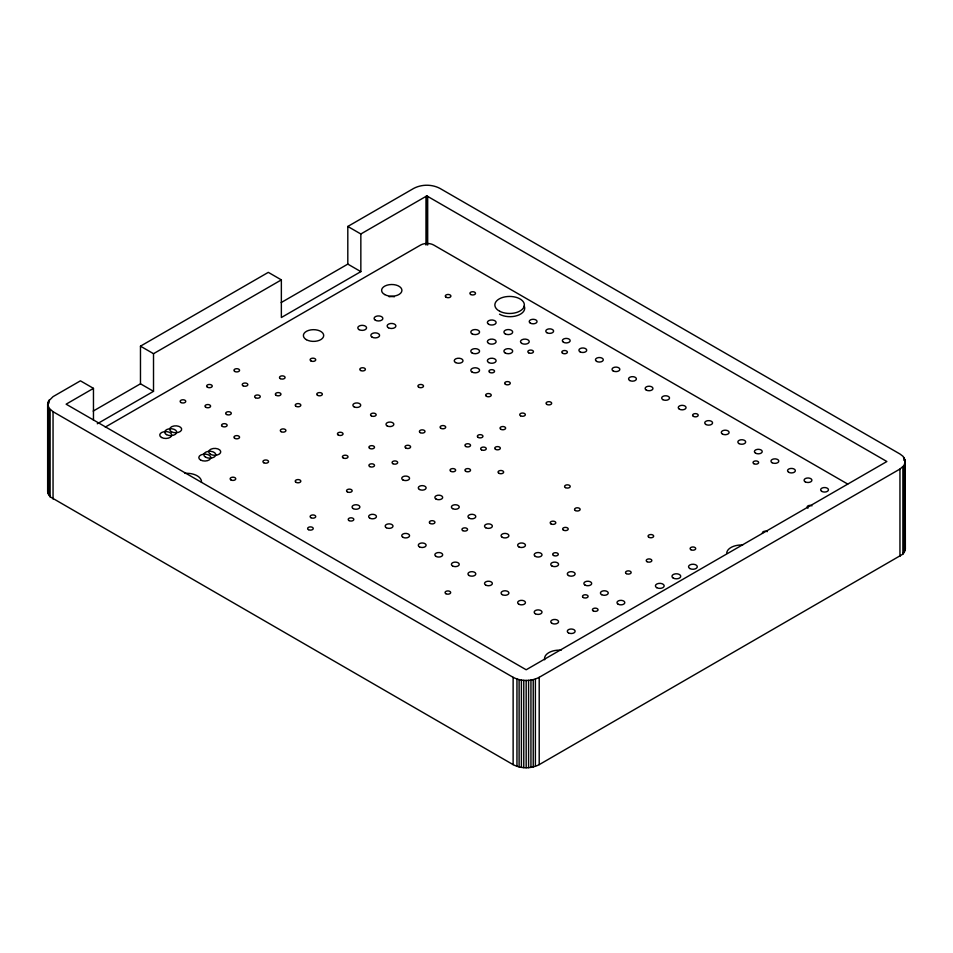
<?xml version="1.0" encoding="UTF-8"?>
<svg xmlns="http://www.w3.org/2000/svg" width="953" height="953" viewBox="0 0 953 953"><rect width="100%" height="100%" fill="white"/><g stroke="black" fill="none" stroke-linecap="round" stroke-linejoin="round"><path stroke-width="1.43" d="M281.147 302.589L347.809 264.1L347.809 226.457L413.793 188.36C421.786 184.191 431.876 184.191 439.869 188.36L899.954 453.997L902.884 456.201L905.195 460.132L905.35 548.833L902.884 554.158L539.207 764.64C531.214 768.809 521.124 768.809 513.131 764.64L50.116 496.799L47.65 491.474L47.65 404.167L48.281 401.416L53.046 396.639L80.433 380.831L93.465 388.359L93.465 420.202M47.65 491.474L48.281 488.722M905.35 461.526L903.944 465.6L899.954 469.043L539.207 677.321C531.214 681.502 521.124 681.502 513.131 677.321L53.046 411.696L49.056 408.241L47.65 404.167M93.203 411.088L140.472 383.797L140.472 346.165L268.317 272.355L281.361 279.884L281.361 317.516L360.842 271.629L360.842 233.985L426.813 195.913L886.874 461.514L526.187 669.768L66.126 404.179L93.465 388.359M140.472 346.165L153.516 353.694L281.361 279.884M97.301 423.775L153.516 391.326L153.516 353.694M105.295 427.087L420.654 245.016A9.22 5.325 0 0 1 433.686 245.016L847.729 484.064M347.809 226.457L360.842 233.985M347.809 264.1L360.842 271.629M140.472 383.797L153.516 391.326M904.719 546.081L905.35 548.833M905.195 460.132L905.195 550.226M904.719 464.278L904.719 551.584M903.944 457.452L903.944 460.406M903.944 465.6L903.944 552.907M902.884 466.839L902.884 554.158M899.954 469.043L899.954 556.361M539.207 677.321L539.207 764.64M535.395 679.012L535.395 766.331M533.227 679.632L533.227 766.939M530.94 680.073L530.94 767.391M528.581 680.347L528.581 767.665M526.175 680.442L526.175 767.749M523.769 680.347L523.769 767.665M521.398 680.073L521.398 767.391M519.111 679.632L519.111 766.939M516.955 679.012L516.955 766.331M513.131 677.321L513.131 764.64M427.683 196.389L427.683 245.052M426.813 195.913L426.813 243.11M425.979 196.389L425.979 245.052M53.046 411.696L53.046 499.003M50.116 409.492L50.116 496.799M49.056 400.093L49.056 403.048M49.056 408.241L49.056 495.548M48.281 406.919L48.281 494.238M47.805 402.774L47.805 492.868M184.953 473.355A14.748 8.517 0 0 1 201.476 482.254M726.722 552.788A14.748 8.517 0 0 1 742.649 545.021M544.663 659.786A14.748 8.517 0 0 1 561.162 650.208M807.989 508.152A2.811 1.62 0 0 1 807.989 505.852A2.811 1.62 0 0 1 811.956 505.852M524.21 305.961A14.748 8.517 0 0 1 517.336 315.55A14.748 8.517 0 0 1 499.527 314.192M389.146 296.752A10.138 5.849 0 0 1 394.399 296.752M762.555 533.227A2.811 1.62 0 0 1 763.865 531.405A2.811 1.62 0 0 1 767.26 531.667M499.753 311.297A14.748 8.517 0 0 0 524.043 306.723A14.748 8.517 0 0 0 505.054 296.859A14.748 8.517 0 0 0 499.753 311.297M593.242 610.909A2.811 1.62 0 0 0 597.948 610.182A2.811 1.62 0 0 0 594.505 608.193A2.811 1.62 0 0 0 593.242 610.909M469.102 575.517A3.919 2.263 0 0 0 475.666 574.504A3.919 2.263 0 0 0 470.865 571.729A3.919 2.263 0 0 0 469.102 575.517M440.917 428.326A2.811 1.62 0 0 0 445.623 427.599A2.811 1.62 0 0 0 442.168 425.61A2.811 1.62 0 0 0 440.917 428.326M530.368 323.15A3.919 2.263 0 0 0 536.92 322.138A3.919 2.263 0 0 0 532.119 319.362A3.919 2.263 0 0 0 530.368 323.15M486.447 396.305A2.811 1.62 0 0 0 491.152 395.578A2.811 1.62 0 0 0 487.71 393.589A2.811 1.62 0 0 0 486.447 396.305M551.025 523.924A2.811 1.62 0 0 0 555.718 523.197A2.811 1.62 0 0 0 552.275 521.208A2.811 1.62 0 0 0 551.025 523.924M646.265 390.063A3.919 2.263 0 0 0 652.829 389.05A3.919 2.263 0 0 0 648.028 386.287A3.919 2.263 0 0 0 646.265 390.063M234.772 438.368A2.811 1.62 0 0 0 239.477 437.641A2.811 1.62 0 0 0 236.034 435.652A2.811 1.62 0 0 0 234.772 438.368M171.433 431.733A5.992 3.455 0 0 0 181.463 430.184A5.992 3.455 0 0 0 174.125 425.943A5.992 3.455 0 0 0 171.433 431.733M562.615 353.289A2.811 1.62 0 0 0 567.309 352.562A2.811 1.62 0 0 0 563.866 350.573A2.811 1.62 0 0 0 562.615 353.289M580.043 351.824A3.919 2.263 0 0 0 586.595 350.811A3.919 2.263 0 0 0 581.795 348.048A3.919 2.263 0 0 0 580.043 351.824M488.651 343.414A4.384 2.525 0 0 0 495.977 342.282A4.384 2.525 0 0 0 490.616 339.185A4.384 2.525 0 0 0 488.651 343.414M505.209 333.86A4.384 2.525 0 0 0 512.535 332.716A4.384 2.525 0 0 0 507.175 329.631A4.384 2.525 0 0 0 505.209 333.86M386.322 527.724A3.919 2.263 0 0 0 392.874 526.711A3.919 2.263 0 0 0 388.074 523.936A3.919 2.263 0 0 0 386.322 527.724M462.765 530.618A2.811 1.62 0 0 0 467.47 529.892A2.811 1.62 0 0 0 464.028 527.902A2.811 1.62 0 0 0 462.765 530.618M338.255 435.021A2.811 1.62 0 0 0 342.961 434.294A2.811 1.62 0 0 0 339.518 432.305A2.811 1.62 0 0 0 338.255 435.021M601.569 594.636A3.919 2.263 0 0 0 608.121 593.624A3.919 2.263 0 0 0 603.32 590.848A3.919 2.263 0 0 0 601.569 594.636M772.109 462.717A3.919 2.263 0 0 0 778.661 461.705A3.919 2.263 0 0 0 773.86 458.929A3.919 2.263 0 0 0 772.109 462.717M546.927 332.716A3.919 2.263 0 0 0 553.479 331.692A3.919 2.263 0 0 0 548.678 328.928A3.919 2.263 0 0 0 546.927 332.716M521.767 343.414A4.384 2.525 0 0 0 529.094 342.282A4.384 2.525 0 0 0 523.721 339.185A4.384 2.525 0 0 0 521.767 343.414M353.206 508.604A3.919 2.263 0 0 0 359.757 507.592A3.919 2.263 0 0 0 354.957 504.816A3.919 2.263 0 0 0 353.206 508.604M343.223 457.964A2.811 1.62 0 0 0 347.928 457.237A2.811 1.62 0 0 0 344.486 455.248A2.811 1.62 0 0 0 343.223 457.964M296.049 406.347A2.811 1.62 0 0 0 300.743 405.621A2.811 1.62 0 0 0 297.3 403.631A2.811 1.62 0 0 0 296.049 406.347M585.011 585.071A3.919 2.263 0 0 0 591.563 584.058A3.919 2.263 0 0 0 586.762 581.294A3.919 2.263 0 0 0 585.011 585.071M430.148 523.447A2.811 1.62 0 0 0 434.854 522.721A2.811 1.62 0 0 0 431.411 520.731A2.811 1.62 0 0 0 430.148 523.447M418.724 387.228A2.811 1.62 0 0 0 423.43 386.501A2.811 1.62 0 0 0 419.987 384.512A2.811 1.62 0 0 0 418.724 387.228M563.485 342.27A3.919 2.263 0 0 0 570.037 341.257A3.919 2.263 0 0 0 565.236 338.482A3.919 2.263 0 0 0 563.485 342.27M488.651 324.294A4.384 2.525 0 0 0 495.977 323.162A4.384 2.525 0 0 0 490.616 320.065A4.384 2.525 0 0 0 488.651 324.294M419.439 489.485A3.919 2.263 0 0 0 425.991 488.472A3.919 2.263 0 0 0 421.19 485.696A3.919 2.263 0 0 0 419.439 489.485M500.849 429.291A2.811 1.62 0 0 0 505.555 428.564A2.811 1.62 0 0 0 502.112 426.575A2.811 1.62 0 0 0 500.849 429.291M753.847 463.694A2.811 1.62 0 0 0 758.552 462.967A2.811 1.62 0 0 0 755.11 460.978A2.811 1.62 0 0 0 753.847 463.694M656.7 587.656A4.384 2.525 0 0 0 664.027 586.524A4.384 2.525 0 0 0 658.666 583.427A4.384 2.525 0 0 0 656.7 587.656M402.881 479.919A3.919 2.263 0 0 0 409.433 478.906A3.919 2.263 0 0 0 404.632 476.143A3.919 2.263 0 0 0 402.881 479.919M520.552 415.806A2.811 1.62 0 0 0 525.258 415.079A2.811 1.62 0 0 0 521.815 413.09A2.811 1.62 0 0 0 520.552 415.806M230.96 479.955A2.811 1.62 0 0 0 235.665 479.228A2.811 1.62 0 0 0 232.222 477.239A2.811 1.62 0 0 0 230.96 479.955M478.168 437.415A2.811 1.62 0 0 0 482.873 436.688A2.811 1.62 0 0 0 479.43 434.699A2.811 1.62 0 0 0 478.168 437.415M551.894 623.31A3.919 2.263 0 0 0 558.446 622.297A3.919 2.263 0 0 0 553.645 619.533A3.919 2.263 0 0 0 551.894 623.31M502.219 594.636A3.919 2.263 0 0 0 508.771 593.624A3.919 2.263 0 0 0 503.982 590.848A3.919 2.263 0 0 0 502.219 594.636M481.479 449.84A2.811 1.62 0 0 0 486.185 449.113A2.811 1.62 0 0 0 482.742 447.124A2.811 1.62 0 0 0 481.479 449.84M648.874 537.301A2.811 1.62 0 0 0 653.579 536.575A2.811 1.62 0 0 0 650.137 534.585A2.811 1.62 0 0 0 648.874 537.301M243.051 385.786A2.811 1.62 0 0 0 247.756 385.06A2.811 1.62 0 0 0 244.313 383.07A2.811 1.62 0 0 0 243.051 385.786M629.707 380.509A3.919 2.263 0 0 0 636.27 379.497A3.919 2.263 0 0 0 631.47 376.721A3.919 2.263 0 0 0 629.707 380.509M472.092 372.087A4.384 2.525 0 0 0 479.419 370.955A4.384 2.525 0 0 0 474.058 367.858A4.384 2.525 0 0 0 472.092 372.087M280.313 378.627A2.811 1.62 0 0 0 285.007 377.888A2.811 1.62 0 0 0 281.564 375.911A2.811 1.62 0 0 0 280.313 378.627M276.167 395.352A2.811 1.62 0 0 0 280.873 394.625A2.811 1.62 0 0 0 277.43 392.636A2.811 1.62 0 0 0 276.167 395.352M306.378 339.673A10.138 5.849 0 0 0 323.353 337.04A10.138 5.849 0 0 0 310.928 329.869A10.138 5.849 0 0 0 306.378 339.673M255.475 397.746A2.811 1.62 0 0 0 260.181 397.008A2.811 1.62 0 0 0 256.726 395.03A2.811 1.62 0 0 0 255.475 397.746M689.817 568.536A4.384 2.525 0 0 0 697.143 567.404A4.384 2.525 0 0 0 691.783 564.307A4.384 2.525 0 0 0 689.817 568.536M705.875 424.478A3.919 2.263 0 0 0 712.427 423.466A3.919 2.263 0 0 0 707.638 420.69A3.919 2.263 0 0 0 705.875 424.478M445.885 593.707A2.811 1.62 0 0 0 450.59 592.98A2.811 1.62 0 0 0 447.136 590.991A2.811 1.62 0 0 0 445.885 593.707M465.755 471.342A2.811 1.62 0 0 0 470.448 470.615A2.811 1.62 0 0 0 467.006 468.626A2.811 1.62 0 0 0 465.755 471.342M180.963 402.523A2.811 1.62 0 0 0 185.668 401.797A2.811 1.62 0 0 0 182.226 399.807A2.811 1.62 0 0 0 180.963 402.523M419.439 546.843A3.919 2.263 0 0 0 425.991 545.819A3.919 2.263 0 0 0 421.19 543.055A3.919 2.263 0 0 0 419.439 546.843M613.16 370.943A3.919 2.263 0 0 0 619.712 369.931A3.919 2.263 0 0 0 614.911 367.167A3.919 2.263 0 0 0 613.16 370.943M435.997 499.038A3.919 2.263 0 0 0 442.549 498.026A3.919 2.263 0 0 0 437.749 495.262A3.919 2.263 0 0 0 435.997 499.038M354.028 406.8A3.919 2.263 0 0 0 360.591 405.787A3.919 2.263 0 0 0 355.791 403.012A3.919 2.263 0 0 0 354.028 406.8M402.881 537.278A3.919 2.263 0 0 0 409.433 536.265A3.919 2.263 0 0 0 404.632 533.489A3.919 2.263 0 0 0 402.881 537.278M485.661 585.071A3.919 2.263 0 0 0 492.224 584.058A3.919 2.263 0 0 0 487.424 581.294A3.919 2.263 0 0 0 485.661 585.071M452.544 508.604A3.919 2.263 0 0 0 459.108 507.592A3.919 2.263 0 0 0 454.307 504.816A3.919 2.263 0 0 0 452.544 508.604M308.45 529.654A2.811 1.62 0 0 0 313.156 528.927A2.811 1.62 0 0 0 309.713 526.938A2.811 1.62 0 0 0 308.45 529.654M805.225 481.837A3.919 2.263 0 0 0 811.777 480.824A3.919 2.263 0 0 0 806.977 478.049A3.919 2.263 0 0 0 805.225 481.837M553.502 555.468A2.811 1.62 0 0 0 558.208 554.741A2.811 1.62 0 0 0 554.765 552.752A2.811 1.62 0 0 0 553.502 555.468M821.772 491.391A3.919 2.263 0 0 0 828.336 490.378A3.919 2.263 0 0 0 823.535 487.614A3.919 2.263 0 0 0 821.772 491.391M347.368 491.903A2.811 1.62 0 0 0 352.074 491.176A2.811 1.62 0 0 0 348.619 489.187A2.811 1.62 0 0 0 347.368 491.903M505.209 352.979A4.384 2.525 0 0 0 512.535 351.836A4.384 2.525 0 0 0 507.175 348.738A4.384 2.525 0 0 0 505.209 352.979M673.259 578.09A4.384 2.525 0 0 0 680.585 576.958A4.384 2.525 0 0 0 675.224 573.861A4.384 2.525 0 0 0 673.259 578.09M647.051 561.686A2.811 1.62 0 0 0 651.757 560.96A2.811 1.62 0 0 0 648.314 558.97A2.811 1.62 0 0 0 647.051 561.686M369.716 448.41A2.811 1.62 0 0 0 374.422 447.672A2.811 1.62 0 0 0 370.979 445.694A2.811 1.62 0 0 0 369.716 448.41M535.336 613.756A3.919 2.263 0 0 0 541.888 612.743A3.919 2.263 0 0 0 537.087 609.968A3.919 2.263 0 0 0 535.336 613.756M788.667 472.271A3.919 2.263 0 0 0 795.219 471.258A3.919 2.263 0 0 0 790.418 468.495A3.919 2.263 0 0 0 788.667 472.271M317.563 395.352A2.811 1.62 0 0 0 322.269 394.625A2.811 1.62 0 0 0 318.826 392.636A2.811 1.62 0 0 0 317.563 395.352M518.777 546.843A3.919 2.263 0 0 0 525.329 545.819A3.919 2.263 0 0 0 520.541 543.055A3.919 2.263 0 0 0 518.777 546.843M470.722 294.501A2.811 1.62 0 0 0 475.416 293.774A2.811 1.62 0 0 0 471.973 291.785A2.811 1.62 0 0 0 470.722 294.501M535.336 556.397A3.919 2.263 0 0 0 541.888 555.385A3.919 2.263 0 0 0 537.087 552.609A3.919 2.263 0 0 0 535.336 556.397M551.894 565.963A3.919 2.263 0 0 0 558.446 564.938A3.919 2.263 0 0 0 553.645 562.175A3.919 2.263 0 0 0 551.894 565.963M568.453 575.517A3.919 2.263 0 0 0 575.004 574.504A3.919 2.263 0 0 0 570.204 571.729A3.919 2.263 0 0 0 568.453 575.517M618.128 604.19A3.919 2.263 0 0 0 624.68 603.178A3.919 2.263 0 0 0 619.879 600.414A3.919 2.263 0 0 0 618.128 604.19M161.498 437.463A5.992 3.455 0 0 0 171.528 435.914A5.992 3.455 0 0 0 164.19 431.685A5.992 3.455 0 0 0 161.498 437.463M371.372 415.901A2.811 1.62 0 0 0 376.078 415.174A2.811 1.62 0 0 0 372.635 413.185A2.811 1.62 0 0 0 371.372 415.901M575.35 510.534A2.811 1.62 0 0 0 580.055 509.807A2.811 1.62 0 0 0 576.613 507.83A2.811 1.62 0 0 0 575.35 510.534M452.544 565.963A3.919 2.263 0 0 0 459.108 564.938A3.919 2.263 0 0 0 454.307 562.175A3.919 2.263 0 0 0 452.544 565.963M518.777 604.19A3.919 2.263 0 0 0 525.329 603.178A3.919 2.263 0 0 0 520.541 600.414A3.919 2.263 0 0 0 518.777 604.19M435.997 556.397A3.919 2.263 0 0 0 442.549 555.385A3.919 2.263 0 0 0 437.749 552.609A3.919 2.263 0 0 0 435.997 556.397M568.453 632.875A3.919 2.263 0 0 0 575.004 631.863A3.919 2.263 0 0 0 570.204 629.087A3.919 2.263 0 0 0 568.453 632.875M455.534 362.533A4.384 2.525 0 0 0 462.86 361.401A4.384 2.525 0 0 0 457.5 358.304A4.384 2.525 0 0 0 455.534 362.533M465.755 446.492A2.811 1.62 0 0 0 470.448 445.766A2.811 1.62 0 0 0 467.006 443.776A2.811 1.62 0 0 0 465.755 446.492M200.571 460.025A5.992 3.455 0 0 0 210.601 458.476A5.992 3.455 0 0 0 203.263 454.236A5.992 3.455 0 0 0 200.571 460.025M626.359 573.635A2.811 1.62 0 0 0 631.065 572.908A2.811 1.62 0 0 0 627.61 570.918A2.811 1.62 0 0 0 626.359 573.635M488.651 362.533A4.384 2.525 0 0 0 495.977 361.401A4.384 2.525 0 0 0 490.616 358.304A4.384 2.525 0 0 0 488.651 362.533M450.852 471.342A2.811 1.62 0 0 0 455.558 470.615A2.811 1.62 0 0 0 452.103 468.626A2.811 1.62 0 0 0 450.852 471.342M546.879 404.429A2.811 1.62 0 0 0 551.584 403.703A2.811 1.62 0 0 0 548.142 401.713A2.811 1.62 0 0 0 546.879 404.429M446.111 297.229A2.811 1.62 0 0 0 450.817 296.502A2.811 1.62 0 0 0 447.374 294.513A2.811 1.62 0 0 0 446.111 297.229M755.55 453.163A3.919 2.263 0 0 0 762.102 452.139A3.919 2.263 0 0 0 757.301 449.375A3.919 2.263 0 0 0 755.55 453.163M472.092 352.979A4.384 2.525 0 0 0 479.419 351.836A4.384 2.525 0 0 0 474.058 348.738A4.384 2.525 0 0 0 472.092 352.979M489.759 372.409A2.811 1.62 0 0 0 494.464 371.682A2.811 1.62 0 0 0 491.021 369.693A2.811 1.62 0 0 0 489.759 372.409M502.219 537.278A3.919 2.263 0 0 0 508.771 536.265A3.919 2.263 0 0 0 503.982 533.489A3.919 2.263 0 0 0 502.219 537.278M679.382 409.182A3.919 2.263 0 0 0 685.934 408.17A3.919 2.263 0 0 0 681.145 405.406A3.919 2.263 0 0 0 679.382 409.182M693.415 416.378A2.811 1.62 0 0 0 698.12 415.651A2.811 1.62 0 0 0 694.677 413.662A2.811 1.62 0 0 0 693.415 416.378M738.992 443.598A3.919 2.263 0 0 0 745.544 442.585A3.919 2.263 0 0 0 740.743 439.809A3.919 2.263 0 0 0 738.992 443.598M469.102 518.158A3.919 2.263 0 0 0 475.666 517.145A3.919 2.263 0 0 0 470.865 514.382A3.919 2.263 0 0 0 469.102 518.158M485.661 527.724A3.919 2.263 0 0 0 492.224 526.711A3.919 2.263 0 0 0 487.424 523.936A3.919 2.263 0 0 0 485.661 527.724M596.602 361.39A3.919 2.263 0 0 0 603.154 360.377A3.919 2.263 0 0 0 598.353 357.601A3.919 2.263 0 0 0 596.602 361.39M388.419 327.761A4.384 2.525 0 0 0 395.745 326.629A4.384 2.525 0 0 0 390.385 323.532A4.384 2.525 0 0 0 388.419 327.761M375.387 320.232A4.384 2.525 0 0 0 382.713 319.1A4.384 2.525 0 0 0 377.34 316.003A4.384 2.525 0 0 0 375.387 320.232M166.465 434.604A5.992 3.455 0 0 0 176.496 433.055A5.992 3.455 0 0 0 169.157 428.814A5.992 3.455 0 0 0 166.465 434.604M310.94 517.705A2.811 1.62 0 0 0 315.646 516.979A2.811 1.62 0 0 0 312.203 514.989A2.811 1.62 0 0 0 310.94 517.705M205.538 457.154A5.992 3.455 0 0 0 215.569 455.605A5.992 3.455 0 0 0 208.231 451.377A5.992 3.455 0 0 0 205.538 457.154M392.898 463.694A2.811 1.62 0 0 0 397.604 462.967A2.811 1.62 0 0 0 394.161 460.978A2.811 1.62 0 0 0 392.898 463.694M528.665 352.813A2.811 1.62 0 0 0 533.37 352.086A2.811 1.62 0 0 0 529.928 350.096A2.811 1.62 0 0 0 528.665 352.813M498.86 473.26A2.811 1.62 0 0 0 503.565 472.533A2.811 1.62 0 0 0 500.122 470.544A2.811 1.62 0 0 0 498.86 473.26M281.135 431.673A2.811 1.62 0 0 0 285.84 430.947A2.811 1.62 0 0 0 282.398 428.957A2.811 1.62 0 0 0 281.135 431.673M722.434 434.044A3.919 2.263 0 0 0 728.985 433.031A3.919 2.263 0 0 0 724.185 430.256A3.919 2.263 0 0 0 722.434 434.044M296.038 482.337A2.811 1.62 0 0 0 300.743 481.61A2.811 1.62 0 0 0 297.3 479.621A2.811 1.62 0 0 0 296.038 482.337M234.772 371.456A2.811 1.62 0 0 0 239.477 370.729A2.811 1.62 0 0 0 236.034 368.74A2.811 1.62 0 0 0 234.772 371.456M349.024 520.576A2.811 1.62 0 0 0 353.73 519.85A2.811 1.62 0 0 0 350.275 517.86A2.811 1.62 0 0 0 349.024 520.576M263.755 462.741A2.811 1.62 0 0 0 268.46 462.014A2.811 1.62 0 0 0 265.005 460.025A2.811 1.62 0 0 0 263.755 462.741M310.94 360.937A2.811 1.62 0 0 0 315.646 360.21A2.811 1.62 0 0 0 312.203 358.221A2.811 1.62 0 0 0 310.94 360.937M369.716 466.565A2.811 1.62 0 0 0 374.422 465.838A2.811 1.62 0 0 0 370.979 463.849A2.811 1.62 0 0 0 369.716 466.565M205.8 407.3A2.811 1.62 0 0 0 210.506 406.574A2.811 1.62 0 0 0 207.063 404.584A2.811 1.62 0 0 0 205.8 407.3M207.456 387.228A2.811 1.62 0 0 0 212.162 386.501A2.811 1.62 0 0 0 208.719 384.512A2.811 1.62 0 0 0 207.456 387.228M222.359 426.42A2.811 1.62 0 0 0 227.064 425.693A2.811 1.62 0 0 0 223.621 423.704A2.811 1.62 0 0 0 222.359 426.42M226.492 414.472A2.811 1.62 0 0 0 231.198 413.745A2.811 1.62 0 0 0 227.755 411.756A2.811 1.62 0 0 0 226.492 414.472M420.213 432.626A2.811 1.62 0 0 0 424.919 431.9A2.811 1.62 0 0 0 421.476 429.91A2.811 1.62 0 0 0 420.213 432.626M505.483 384.357A2.811 1.62 0 0 0 510.189 383.63A2.811 1.62 0 0 0 506.746 381.641A2.811 1.62 0 0 0 505.483 384.357M360.615 370.491A2.811 1.62 0 0 0 365.309 369.764A2.811 1.62 0 0 0 361.866 367.787A2.811 1.62 0 0 0 360.615 370.491M495.548 449.363A2.811 1.62 0 0 0 500.254 448.637A2.811 1.62 0 0 0 496.811 446.647A2.811 1.62 0 0 0 495.548 449.363M583.307 597.531A2.811 1.62 0 0 0 588.013 596.804A2.811 1.62 0 0 0 584.57 594.815A2.811 1.62 0 0 0 583.307 597.531M563.449 530.142A2.811 1.62 0 0 0 568.143 529.403A2.811 1.62 0 0 0 564.7 527.426A2.811 1.62 0 0 0 563.449 530.142M565.415 487.602A2.811 1.62 0 0 0 570.12 486.876A2.811 1.62 0 0 0 566.678 484.886A2.811 1.62 0 0 0 565.415 487.602M690.925 549.738A2.811 1.62 0 0 0 695.63 548.999A2.811 1.62 0 0 0 692.188 547.022A2.811 1.62 0 0 0 690.925 549.738M405.811 448.029A2.811 1.62 0 0 0 410.517 447.302A2.811 1.62 0 0 0 407.074 445.313A2.811 1.62 0 0 0 405.811 448.029M472.092 333.86A4.384 2.525 0 0 0 479.419 332.716A4.384 2.525 0 0 0 474.058 329.631A4.384 2.525 0 0 0 472.092 333.86M662.823 399.629A3.919 2.263 0 0 0 669.387 398.616A3.919 2.263 0 0 0 664.586 395.84A3.919 2.263 0 0 0 662.823 399.629M210.506 454.295A5.992 3.455 0 0 0 220.536 452.735A5.992 3.455 0 0 0 213.198 448.506A5.992 3.455 0 0 0 210.506 454.295M372.123 337.171A4.384 2.525 0 0 0 379.449 336.04A4.384 2.525 0 0 0 374.088 332.942A4.384 2.525 0 0 0 372.123 337.171M359.09 329.643A4.384 2.525 0 0 0 366.417 328.511A4.384 2.525 0 0 0 361.044 325.414A4.384 2.525 0 0 0 359.09 329.643M384.607 294.513A10.138 5.849 0 0 0 401.57 291.88A10.138 5.849 0 0 0 389.146 284.709A10.138 5.849 0 0 0 384.607 294.513M387.144 425.92A3.919 2.263 0 0 0 393.708 424.895A3.919 2.263 0 0 0 388.907 422.131A3.919 2.263 0 0 0 387.144 425.92M369.764 518.158A3.919 2.263 0 0 0 376.316 517.145A3.919 2.263 0 0 0 371.515 514.382A3.919 2.263 0 0 0 369.764 518.158"/></g></svg>
